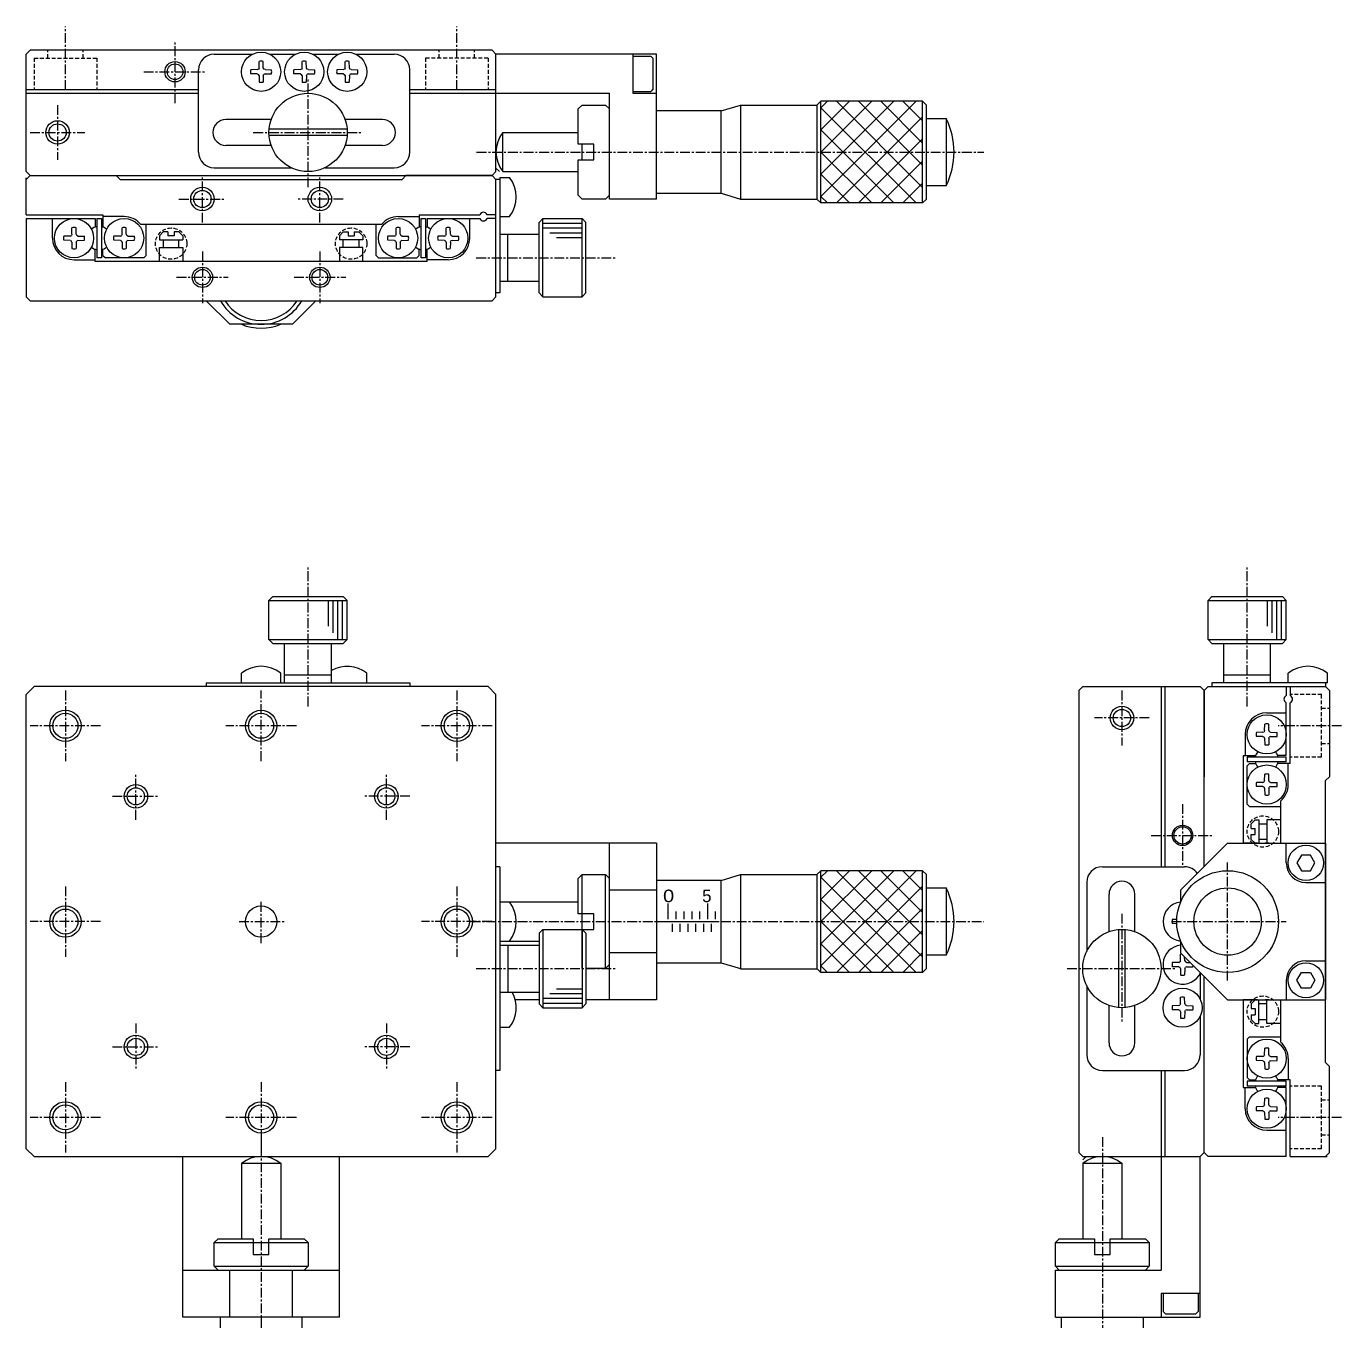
# Model space of a CAD drawing. Extents: x 31 to 391, y -42 to 214.
# Drawn here: x 223.2 to 391.2, y 49.1 to 214.4 of the extents above; entities that cross this region are included whole.
import ezdxf

# ---------------------------------------------------------------- set-up
doc = ezdxf.new("R2010")
doc.units = 0
doc.linetypes.add('CENTER', pattern=[2, 1.25, -0.25, 0.25, -0.25])
doc.linetypes.add('DASHED', pattern=[0.75, 0.5, -0.25])
doc.layers.get('0').update_dxf_attribs({"linetype": 'CONTINUOUS'})
doc.layers.add('CENTER', color=1, linetype='CENTER')

msp = doc.modelspace()

# ---------------------------------------------------------------- linework, layer by layer
at = {"color": 7, "linetype": 'CONTINUOUS'}
for p, q in [((223.66, 211.37), (223.16, 210.87)), ((223.16, 195.87), (223.16, 210.87)), ((282.66, 211.37), (223.66, 211.37)), ((247.16, 210.87), (252.07, 210.87)), ((254.25, 210.87), (257.57, 210.87)), ((259.75, 210.87), (263.07, 210.87)), ((265.25, 210.87), (270.16, 210.87)), ((282.66, 211.37), (283.16, 210.87)), ((303.66, 210.87), (283.16, 210.87)), ((283.16, 195.87), (283.16, 210.87)), ((300.66, 210.87), (300.66, 205.87)), ((300.66, 210.62), (302.96, 210.62)), ((302.96, 210.62), (303.26, 210.32)), ((303.26, 206.42), (303.26, 210.32)), ((303.66, 192.37), (303.66, 210.87)), ((245.16, 198.37), (245.16, 208.87)), ((252.67, 208.89), (251.84, 208.88)), ((252.67, 208.34), (251.84, 208.36)), ((252.67, 208.89), (252.83, 208.96)), ((252.89, 209.1), (252.83, 208.96)), ((252.89, 209.1), (252.9, 209.94)), ((253.44, 209.1), (253.42, 209.94)), ((253.44, 209.1), (253.5, 208.96)), ((253.66, 208.89), (253.5, 208.96)), ((253.66, 208.89), (254.49, 208.88)), ((253.66, 208.34), (254.49, 208.36)), ((258.17, 208.89), (257.34, 208.88)), ((258.17, 208.34), (257.34, 208.36)), ((258.17, 208.89), (258.33, 208.96)), ((258.39, 209.1), (258.33, 208.96)), ((258.39, 209.1), (258.4, 209.94)), ((258.94, 209.1), (258.92, 209.94)), ((258.94, 209.1), (259, 208.96)), ((259.16, 208.89), (259, 208.96)), ((259.16, 208.89), (259.99, 208.88)), ((259.16, 208.34), (259.99, 208.36)), ((263.67, 208.89), (262.84, 208.88)), ((263.67, 208.34), (262.84, 208.36)), ((263.67, 208.89), (263.83, 208.96)), ((263.89, 209.1), (263.83, 208.96)), ((263.89, 209.1), (263.9, 209.94)), ((264.44, 209.1), (264.42, 209.94)), ((264.44, 209.1), (264.5, 208.96)), ((264.66, 208.89), (264.5, 208.96)), ((264.66, 208.89), (265.49, 208.88)), ((264.66, 208.34), (265.49, 208.36)), ((272.16, 198.37), (272.16, 208.87)), ((252.67, 208.34), (252.83, 208.27)), ((252.89, 208.13), (252.83, 208.27)), ((252.89, 208.13), (252.9, 207.29)), ((253.44, 208.13), (253.42, 207.29)), ((253.44, 208.13), (253.5, 208.27)), ((253.66, 208.34), (253.5, 208.27)), ((258.17, 208.34), (258.33, 208.27)), ((258.39, 208.13), (258.33, 208.27)), ((258.39, 208.13), (258.4, 207.29)), ((258.94, 208.13), (258.92, 207.29)), ((258.94, 208.13), (259, 208.27)), ((259.16, 208.34), (259, 208.27)), ((263.67, 208.34), (263.83, 208.27)), ((263.89, 208.13), (263.83, 208.27)), ((263.89, 208.13), (263.9, 207.29)), ((264.44, 208.13), (264.42, 207.29)), ((264.44, 208.13), (264.5, 208.27)), ((264.66, 208.34), (264.5, 208.27)), ((223.16, 206.37), (245.16, 206.37)), ((223.16, 205.87), (245.16, 205.87)), ((272.16, 206.37), (283.16, 206.37)), ((272.16, 205.87), (283.16, 205.87)), ((283.16, 205.87), (297.66, 205.87)), ((297.66, 192.37), (297.66, 205.87)), ((300.66, 206.12), (302.96, 206.12)), ((300.66, 205.87), (303.66, 205.87)), ((303.26, 206.42), (302.96, 206.12)), ((293.66, 203.87), (294.16, 204.37)), ((293.66, 199.37), (293.66, 203.87)), ((294.16, 204.37), (297.16, 204.37)), ((297.66, 203.87), (297.16, 204.37)), ((311.91, 203.62), (303.66, 203.62)), ((311.91, 203.62), (314.41, 204.37)), ((311.91, 193.12), (311.91, 203.62)), ((314.41, 204.37), (324.16, 204.37)), ((314.41, 204.37), (314.41, 192.37)), ((324.66, 204.87), (324.16, 204.37)), ((324.16, 204.37), (324.16, 192.37)), ((324.66, 191.87), (324.66, 204.87)), ((337.66, 204.87), (324.66, 204.87)), ((337.66, 191.87), (337.66, 204.87)), ((338.16, 204.37), (337.66, 204.87)), ((338.16, 192.37), (338.16, 204.37)), ((254.52, 202.52), (248.66, 202.52)), ((268.66, 202.52), (263.81, 202.52)), ((338.16, 202.67), (340.66, 202.67)), ((340.66, 202.67), (340.66, 194.07)), ((264.15, 201.27), (254.18, 201.27)), ((264.15, 200.47), (254.18, 200.47)), ((284.04, 195.87), (284.04, 200.87)), ((284.04, 200.87), (293.66, 200.87)), ((254.38, 199.22), (248.66, 199.22)), ((268.66, 199.22), (263.95, 199.22)), ((295.66, 199.37), (293.66, 199.37)), ((294.16, 197.37), (294.16, 199.37)), ((295.66, 197.37), (295.66, 199.37)), ((293.66, 192.87), (293.66, 197.37)), ((293.66, 197.37), (295.66, 197.37)), ((223.66, 195.37), (223.16, 195.87)), ((223.66, 195.37), (223.16, 194.87)), ((223.16, 190.37), (223.16, 195.07)), ((223.66, 195.37), (282.66, 195.37)), ((223.66, 195.37), (234.66, 195.37)), ((235.16, 194.87), (234.66, 195.37)), ((247.16, 196.37), (256.99, 196.37)), ((261.34, 196.37), (270.16, 196.37)), ((271.16, 194.87), (271.66, 195.37)), ((282.66, 195.37), (271.66, 195.37)), ((283.16, 195.87), (282.66, 195.37)), ((282.66, 195.37), (283.16, 194.87)), ((283.16, 196.29), (283.59, 195.87)), ((283.66, 195.12), (284.89, 195.12)), ((283.66, 195.12), (283.66, 180.37)), ((284.04, 195.87), (293.66, 195.87)), ((235.16, 194.87), (271.16, 194.87)), ((283.66, 194.87), (283.16, 194.87)), ((283.16, 179.87), (283.16, 194.87)), ((340.66, 194.07), (338.16, 194.07)), ((293.66, 192.87), (294.16, 192.37)), ((297.16, 192.37), (294.16, 192.37)), ((297.16, 192.37), (297.66, 192.87)), ((303.66, 192.37), (297.66, 192.37)), ((303.66, 193.12), (311.91, 193.12)), ((311.91, 193.12), (314.41, 192.37)), ((314.41, 192.33), (324.16, 192.33)), ((324.16, 192.37), (324.66, 191.87)), ((337.66, 191.87), (324.66, 191.87)), ((337.66, 191.87), (338.16, 192.37)), ((223.16, 190.37), (232.96, 190.37)), ((232.96, 190.37), (232.96, 188.78)), ((235.66, 190.12), (232.96, 190.12)), ((270.66, 190.12), (273.36, 190.12)), ((273.36, 190.37), (273.36, 188.78)), ((273.36, 190.37), (281.11, 190.37)), ((283.16, 190.37), (282.02, 190.37)), ((283.66, 190.12), (284.89, 190.12)), ((223.16, 189.87), (223.16, 179.87)), ((223.16, 189.87), (231.96, 189.87)), ((226.51, 187.37), (226.51, 189.87)), ((228.99, 187.87), (229, 188.69)), ((229.54, 187.87), (229.52, 188.69)), ((231.96, 189.87), (231.96, 188.78)), ((232.16, 189.87), (232.76, 189.87)), ((232.16, 189.87), (232.16, 184.87)), ((232.76, 189.87), (232.76, 184.87)), ((235.39, 187.87), (235.4, 188.69)), ((235.94, 187.87), (235.92, 188.69)), ((237.74, 189.17), (268.59, 189.17)), ((238.46, 185.17), (238.46, 189.17)), ((267.86, 185.17), (267.86, 189.17)), ((270.39, 187.87), (270.4, 188.69)), ((270.94, 187.87), (270.92, 188.69)), ((273.56, 189.87), (274.16, 189.87)), ((273.56, 189.87), (273.56, 184.87)), ((274.16, 189.87), (274.16, 184.87)), ((274.36, 189.87), (274.36, 188.78)), ((274.36, 189.87), (281.11, 189.87)), ((276.79, 187.87), (276.8, 188.69)), ((277.34, 187.87), (277.32, 188.69)), ((279.81, 187.37), (279.81, 189.87)), ((283.16, 189.87), (282.02, 189.87)), ((288.66, 189.37), (289.16, 189.87)), ((288.66, 180.37), (288.66, 189.37)), ((289.16, 179.87), (289.16, 189.87)), ((289.16, 189.87), (294.16, 189.87)), ((294.16, 179.87), (294.16, 189.87)), ((294.16, 189.87), (294.66, 189.37)), ((294.66, 180.37), (294.66, 189.37)), ((228.78, 187.64), (227.94, 187.63)), ((228.78, 187.09), (227.94, 187.11)), ((228.78, 187.64), (228.92, 187.7)), ((228.78, 187.09), (228.92, 187.03)), ((228.99, 187.87), (228.92, 187.7)), ((228.99, 186.87), (228.92, 187.03)), ((228.99, 186.87), (229, 186.04)), ((229.54, 186.87), (229.52, 186.04)), ((229.54, 187.87), (229.61, 187.7)), ((229.54, 186.87), (229.61, 187.03)), ((229.75, 187.64), (229.61, 187.7)), ((229.75, 187.09), (229.61, 187.03)), ((229.75, 187.64), (230.59, 187.63)), ((229.75, 187.09), (230.59, 187.11)), ((235.18, 187.64), (234.34, 187.63)), ((235.18, 187.09), (234.34, 187.11)), ((235.18, 187.64), (235.32, 187.7)), ((235.18, 187.09), (235.32, 187.03)), ((235.39, 187.87), (235.32, 187.7)), ((235.39, 186.87), (235.32, 187.03)), ((235.39, 186.87), (235.4, 186.04)), ((235.94, 186.87), (235.92, 186.04)), ((235.94, 187.87), (236.01, 187.7)), ((235.94, 186.87), (236.01, 187.03)), ((236.15, 187.64), (236.01, 187.7)), ((236.15, 187.09), (236.01, 187.03)), ((236.15, 187.64), (236.99, 187.63)), ((236.15, 187.09), (236.99, 187.11)), ((240.16, 187.67), (240.66, 188.17)), ((240.16, 187.67), (240.16, 187.17)), ((240.16, 187.17), (243.16, 187.17)), ((241.26, 188.17), (240.66, 188.17)), ((240.66, 187.17), (240.66, 186.17)), ((241.26, 188.17), (241.26, 187.67)), ((242.06, 187.67), (241.26, 187.67)), ((242.66, 188.17), (242.06, 188.17)), ((242.06, 188.17), (242.06, 187.67)), ((243.16, 187.67), (242.66, 188.17)), ((242.66, 186.17), (242.66, 187.17)), ((243.16, 187.67), (243.16, 187.17)), ((263.16, 187.67), (263.66, 188.17)), ((263.16, 187.67), (263.16, 187.17)), ((266.16, 187.17), (263.16, 187.17)), ((263.66, 188.17), (264.26, 188.17)), ((263.66, 186.17), (263.66, 187.17)), ((264.26, 188.17), (264.26, 187.67)), ((264.26, 187.67), (265.06, 187.67)), ((265.06, 188.17), (265.66, 188.17)), ((265.06, 188.17), (265.06, 187.67)), ((266.16, 187.67), (265.66, 188.17)), ((265.66, 187.17), (265.66, 186.17)), ((266.16, 187.67), (266.16, 187.17)), ((270.18, 187.64), (269.34, 187.63)), ((270.18, 187.09), (269.34, 187.11)), ((270.18, 187.64), (270.32, 187.7)), ((270.18, 187.09), (270.32, 187.03)), ((270.39, 187.87), (270.32, 187.7)), ((270.39, 186.87), (270.32, 187.03)), ((270.39, 186.87), (270.4, 186.04)), ((270.94, 186.87), (270.92, 186.04)), ((270.94, 187.87), (271.01, 187.7)), ((270.94, 186.87), (271.01, 187.03)), ((271.15, 187.64), (271.01, 187.7)), ((271.15, 187.09), (271.01, 187.03)), ((271.15, 187.64), (271.99, 187.63)), ((271.15, 187.09), (271.99, 187.11)), ((276.58, 187.64), (275.74, 187.63)), ((276.58, 187.09), (275.74, 187.11)), ((276.58, 187.64), (276.72, 187.7)), ((276.58, 187.09), (276.72, 187.03)), ((276.79, 187.87), (276.72, 187.7)), ((276.79, 186.87), (276.72, 187.03)), ((276.79, 186.87), (276.8, 186.04)), ((277.34, 186.87), (277.32, 186.04)), ((277.34, 187.87), (277.41, 187.7)), ((277.34, 186.87), (277.41, 187.03)), ((277.55, 187.64), (277.41, 187.7)), ((277.55, 187.09), (277.41, 187.03)), ((277.55, 187.64), (278.39, 187.63)), ((277.55, 187.09), (278.39, 187.11)), ((283.66, 187.87), (288.66, 187.87)), ((284.66, 181.87), (284.66, 187.87)), ((231.96, 184.37), (231.96, 185.95)), ((232.76, 184.87), (232.16, 184.87)), ((232.96, 185.17), (232.96, 185.95)), ((232.96, 185.17), (233.26, 184.87)), ((238.16, 184.87), (233.26, 184.87)), ((238.46, 185.17), (238.16, 184.87)), ((240.16, 186.17), (243.16, 186.17)), ((240.16, 184.37), (240.16, 186.17)), ((243.16, 186.17), (243.16, 184.37)), ((266.16, 186.17), (263.16, 186.17)), ((263.16, 186.17), (263.16, 184.37)), ((266.16, 184.37), (266.16, 186.17)), ((267.86, 185.17), (268.16, 184.87)), ((268.16, 184.87), (273.06, 184.87)), ((273.36, 185.17), (273.06, 184.87)), ((273.36, 185.17), (273.36, 185.95)), ((274.16, 184.87), (273.56, 184.87)), ((274.36, 184.37), (274.36, 185.95)), ((229.26, 184.62), (231.96, 184.62)), ((274.36, 184.37), (231.96, 184.37)), ((277.06, 184.62), (274.36, 184.62)), ((283.66, 181.87), (288.66, 181.87)), ((223.16, 179.87), (223.66, 179.37)), ((283.16, 179.87), (282.66, 179.37)), ((283.66, 180.37), (283.16, 180.37)), ((289.16, 179.87), (288.66, 180.37)), ((289.16, 179.87), (294.16, 179.87)), ((294.66, 180.37), (294.16, 179.87)), ((223.66, 179.37), (282.66, 179.37)), ((249.16, 176.37), (246.16, 179.37)), ((257.16, 176.37), (260.16, 179.37)), ((257.16, 176.37), (249.16, 176.37)), ((254.66, 141.6), (254.16, 141.1)), ((254.66, 141.6), (263.66, 141.6)), ((264.16, 141.1), (263.66, 141.6)), ((374.62, 141.6), (374.12, 141.1)), ((374.62, 141.6), (383.62, 141.6)), ((384.12, 141.1), (383.62, 141.6)), ((254.16, 141.1), (264.16, 141.1)), ((254.16, 136.1), (254.16, 141.1)), ((264.16, 136.1), (264.16, 141.1)), ((374.12, 141.1), (384.12, 141.1)), ((374.12, 136.1), (374.12, 141.1)), ((384.12, 136.1), (384.12, 141.1)), ((254.16, 136.1), (264.16, 136.1)), ((254.16, 136.1), (254.66, 135.6)), ((254.66, 135.6), (263.66, 135.6)), ((256.16, 130.6), (256.16, 135.6)), ((262.16, 130.6), (262.16, 135.6)), ((263.66, 135.6), (264.16, 136.1)), ((374.12, 136.1), (384.12, 136.1)), ((374.12, 136.1), (374.62, 135.6)), ((374.62, 135.6), (383.62, 135.6)), ((376.12, 130.6), (376.12, 135.6)), ((382.12, 130.6), (382.12, 135.6)), ((383.62, 135.6), (384.12, 136.1)), ((250.66, 130.6), (250.66, 131.83)), ((255.66, 130.6), (255.66, 131.83)), ((256.16, 131.6), (262.16, 131.6)), ((266.66, 130.6), (266.66, 131.83)), ((376.12, 131.6), (382.12, 131.6)), ((384.37, 130.6), (384.37, 131.83)), ((389.37, 130.6), (389.37, 131.83)), ((223.16, 129.1), (224.16, 130.1)), ((282.16, 130.1), (224.16, 130.1)), ((246.16, 130.6), (272.16, 130.6)), ((246.16, 130.6), (246.16, 130.1)), ((272.16, 130.6), (272.16, 130.1)), ((282.16, 130.1), (283.16, 129.1)), ((357.62, 129.6), (358.12, 130.1)), ((357.62, 129.6), (357.62, 70.6)), ((358.12, 130.1), (373.12, 130.1)), ((368.12, 130.1), (368.12, 107.1)), ((368.62, 130.1), (368.62, 107.1)), ((373.62, 129.6), (373.12, 130.1)), ((374.12, 130.1), (373.62, 129.6)), ((373.62, 107.1), (373.62, 129.6)), ((373.62, 129.6), (373.62, 118.6)), ((374.12, 130.1), (389.12, 130.1)), ((374.62, 130.6), (374.62, 130.1)), ((389.37, 130.6), (374.62, 130.6)), ((384.12, 130.1), (384.12, 128.96)), ((384.62, 130.1), (384.62, 128.96)), ((389.12, 130.6), (389.12, 130.1)), ((389.62, 129.6), (389.12, 130.1)), ((389.62, 129.6), (389.62, 118.6)), ((223.16, 71.1), (223.16, 129.1)), ((283.16, 71.1), (283.16, 129.1)), ((384.12, 121.3), (384.12, 128.04)), ((384.62, 120.3), (384.62, 128.04)), ((381.62, 126.75), (384.12, 126.75)), ((381.12, 124.28), (381.28, 124.35)), ((381.34, 124.48), (381.28, 124.35)), ((381.34, 124.48), (381.36, 125.33)), ((381.89, 124.48), (381.88, 125.33)), ((381.89, 124.48), (381.95, 124.35)), ((382.12, 124.28), (381.95, 124.35)), ((378.87, 124), (378.87, 121.3)), ((381.12, 124.28), (380.29, 124.26)), ((381.12, 123.73), (380.29, 123.74)), ((381.12, 123.73), (381.28, 123.65)), ((381.34, 123.52), (381.28, 123.65)), ((381.34, 123.52), (381.36, 122.68)), ((381.89, 123.52), (381.88, 122.68)), ((381.89, 123.52), (381.95, 123.65)), ((382.12, 123.73), (381.95, 123.65)), ((382.12, 124.28), (382.94, 124.26)), ((382.12, 123.73), (382.94, 123.74)), ((378.62, 121.3), (378.62, 110.1)), ((378.62, 121.3), (380.2, 121.3)), ((379.12, 121.1), (379.12, 120.5)), ((384.12, 121.1), (379.12, 121.1)), ((384.12, 121.3), (383.03, 121.3)), ((384.12, 120.5), (384.12, 121.1)), ((384.12, 120.5), (379.12, 120.5)), ((379.42, 120.3), (379.12, 120)), ((379.12, 115.1), (379.12, 120)), ((379.42, 120.3), (380.2, 120.3)), ((384.62, 120.3), (383.03, 120.3)), ((384.37, 117.6), (384.37, 120.3)), ((381.12, 117.88), (380.29, 117.86)), ((381.12, 117.88), (381.28, 117.95)), ((381.34, 118.08), (381.28, 117.95)), ((381.34, 118.08), (381.36, 118.93)), ((381.89, 118.08), (381.88, 118.93)), ((381.89, 118.08), (381.95, 117.95)), ((382.12, 117.88), (381.95, 117.95)), ((382.12, 117.88), (382.94, 117.86)), ((389.62, 118.6), (389.12, 118.1)), ((389.12, 82.1), (389.12, 118.1)), ((381.12, 117.33), (380.29, 117.34)), ((381.12, 117.33), (381.28, 117.25)), ((381.34, 117.12), (381.28, 117.25)), ((381.34, 117.12), (381.36, 116.28)), ((381.89, 117.12), (381.88, 116.28)), ((381.89, 117.12), (381.95, 117.25)), ((382.12, 117.33), (381.95, 117.25)), ((382.12, 117.33), (382.94, 117.34)), ((379.42, 114.8), (379.12, 115.1)), ((379.42, 114.8), (383.42, 114.8)), ((383.42, 110.1), (383.42, 115.52)), ((380.12, 113.1), (379.62, 112.6)), ((379.62, 112), (379.62, 112.6)), ((380.12, 113.1), (380.62, 113.1)), ((380.62, 113.1), (380.62, 110.1)), ((380.62, 112.6), (381.62, 112.6)), ((381.62, 113.1), (381.62, 110.1)), ((383.42, 113.1), (381.62, 113.1)), ((379.62, 112), (380.12, 112)), ((379.62, 110.6), (379.62, 111.2)), ((379.62, 111.2), (380.12, 111.2)), ((380.12, 111.2), (380.12, 112)), ((303.66, 110.1), (283.16, 110.1)), ((297.66, 90.1), (297.66, 110.1)), ((303.66, 110.1), (303.66, 90.1)), ((370.62, 104.1), (376.62, 110.1)), ((376.62, 110.1), (389.12, 110.1)), ((380.42, 110.1), (378.62, 110.1)), ((380.12, 110.1), (379.62, 110.6)), ((381.62, 110.6), (380.62, 110.6)), ((381.92, 110.1), (381.42, 110.1)), ((384.12, 107.6), (384.12, 110.1)), ((389.12, 110.1), (389.12, 90.1)), ((386.04, 108.6), (385.46, 107.6)), ((385.46, 107.6), (386.04, 106.6)), ((387.2, 108.6), (386.04, 108.6)), ((387.77, 107.6), (387.2, 108.6)), ((387.2, 106.6), (387.77, 107.6)), ((283.66, 107.1), (283.16, 107.1)), ((283.66, 107.1), (283.66, 81.1)), ((293.66, 105.6), (294.16, 106.1)), ((294.16, 101.1), (294.16, 106.1)), ((294.16, 106.1), (297.16, 106.1)), ((297.16, 94.1), (297.16, 106.1)), ((297.66, 105.6), (297.16, 106.1)), ((311.91, 105.35), (314.41, 106.1)), ((314.41, 106.1), (324.16, 106.1)), ((314.41, 106.1), (314.41, 94.1)), ((324.66, 106.6), (324.16, 106.1)), ((324.16, 106.1), (324.16, 94.1)), ((324.66, 93.6), (324.66, 106.6)), ((337.66, 106.6), (324.66, 106.6)), ((337.66, 93.6), (337.66, 106.6)), ((338.16, 106.1), (337.66, 106.6)), ((338.16, 94.1), (338.16, 106.1)), ((360.62, 107.1), (371.12, 107.1)), ((386.04, 106.6), (387.2, 106.6)), ((293.66, 101.1), (293.66, 105.6)), ((311.91, 105.35), (303.66, 105.35)), ((311.91, 94.85), (311.91, 105.35)), ((338.16, 104.4), (340.66, 104.4)), ((340.66, 104.4), (340.66, 95.8)), ((358.62, 105.1), (358.62, 96.28)), ((386.62, 105.1), (389.12, 105.1)), ((283.66, 102.6), (284.89, 102.6)), ((284.04, 102.6), (284.04, 102.6)), ((284.89, 102.6), (293.66, 102.6)), ((303.66, 104.1), (297.66, 104.1)), ((361.47, 98.89), (361.47, 103.6)), ((364.77, 98.75), (364.77, 103.6)), ((370.62, 104.1), (370.62, 102.6)), ((295.66, 101.1), (293.66, 101.1)), ((294.16, 99.1), (294.16, 101.1)), ((295.66, 99.1), (295.66, 101.1)), ((305.16, 100.4), (305.16, 102.4)), ((306.16, 100.4), (306.16, 101.4)), ((307.16, 101.4), (307.16, 100.4)), ((308.16, 101.4), (308.16, 100.4)), ((309.16, 101.4), (309.16, 100.4)), ((310.16, 102.4), (310.16, 100.4)), ((311.16, 101.4), (311.16, 100.4)), ((303.66, 100.1), (311.66, 100.1)), ((305.66, 99.8), (305.66, 98.8)), ((306.66, 99.8), (306.66, 98.8)), ((307.66, 99.8), (307.66, 98.8)), ((308.66, 99.8), (308.66, 98.8)), ((309.66, 99.8), (309.66, 98.8)), ((310.66, 99.8), (310.66, 98.8)), ((370.12, 100.37), (369.54, 100.36)), ((370.12, 99.83), (369.54, 99.84)), ((283.66, 97.6), (284.89, 97.6)), ((284.04, 97.6), (284.04, 97.6)), ((284.89, 97.6), (288.66, 97.6)), ((289.16, 99.1), (288.66, 98.6)), ((288.66, 98.6), (288.66, 89.6)), ((289.16, 99.1), (289.16, 89.1)), ((289.16, 99.1), (294.16, 99.1)), ((294.16, 99.1), (295.66, 99.1)), ((294.16, 99.1), (294.16, 89.1)), ((294.66, 98.6), (294.16, 99.1)), ((294.16, 94.1), (294.16, 99.1)), ((294.66, 98.6), (294.66, 89.6)), ((362.72, 89.12), (362.72, 99.09)), ((363.52, 89.12), (363.52, 99.09)), ((370.62, 97.6), (370.62, 96.1)), ((283.66, 97.1), (288.66, 97.1)), ((284.66, 97.1), (284.66, 91.1)), ((303.66, 96.1), (297.66, 96.1)), ((340.66, 95.8), (338.16, 95.8)), ((370.59, 95.1), (370.61, 95.93)), ((370.62, 96.1), (376.62, 90.1)), ((294.16, 94.1), (294.16, 94.1)), ((297.16, 94.1), (294.66, 94.1)), ((297.16, 94.1), (297.66, 94.6)), ((303.66, 94.85), (311.91, 94.85)), ((311.91, 94.85), (314.41, 94.1)), ((324.16, 94.1), (324.66, 93.6)), ((325.51, 93.6), (324.66, 94.45)), ((337.66, 93.6), (338.16, 94.1)), ((370.39, 94.88), (369.54, 94.86)), ((370.39, 94.33), (369.54, 94.34)), ((370.39, 94.88), (370.52, 94.94)), ((370.39, 94.33), (370.52, 94.27)), ((370.59, 95.1), (370.52, 94.94)), ((370.59, 94.1), (370.52, 94.27)), ((370.59, 94.1), (370.61, 93.28)), ((371.14, 95.1), (371.13, 95.59)), ((371.14, 94.1), (371.13, 93.28)), ((371.14, 95.1), (371.22, 94.94)), ((371.14, 94.1), (371.22, 94.27)), ((371.35, 94.88), (371.22, 94.94)), ((371.35, 94.33), (371.22, 94.27)), ((371.35, 94.88), (371.85, 94.87)), ((371.35, 94.33), (372.19, 94.34)), ((386.62, 95.1), (389.12, 95.1)), ((314.41, 94.07), (324.16, 94.07)), ((337.66, 93.6), (324.66, 93.6)), ((373.12, 93.51), (373.12, 90.19)), ((373.62, 70.6), (373.62, 93.1)), ((384.12, 92.6), (384.12, 90.1)), ((385.46, 92.6), (386.04, 93.6)), ((386.04, 91.6), (385.46, 92.6)), ((386.04, 93.6), (387.2, 93.6)), ((387.2, 93.6), (387.77, 92.6)), ((387.77, 92.6), (387.2, 91.6)), ((283.66, 91.1), (288.66, 91.1)), ((358.62, 91.92), (358.62, 83.1)), ((387.2, 91.6), (386.04, 91.6)), ((283.16, 90.1), (283.16, 90.1)), ((288.66, 90.1), (285.64, 90.1)), ((288.66, 89.6), (289.16, 89.1)), ((289.16, 89.1), (294.16, 89.1)), ((294.16, 89.1), (294.66, 89.6)), ((303.66, 90.1), (294.66, 90.1)), ((361.47, 84.6), (361.47, 89.32)), ((364.77, 84.6), (364.77, 89.46)), ((370.39, 89.38), (369.54, 89.36)), ((370.39, 89.38), (370.52, 89.44)), ((370.59, 89.6), (370.52, 89.44)), ((370.59, 89.6), (370.61, 90.43)), ((371.14, 89.6), (371.13, 90.43)), ((371.14, 89.6), (371.22, 89.44)), ((371.35, 89.38), (371.22, 89.44)), ((371.35, 89.38), (372.19, 89.36)), ((376.62, 90.1), (389.12, 90.1)), ((378.62, 90.1), (378.62, 78.9)), ((380.42, 90.1), (378.62, 90.1)), ((380.12, 90.1), (379.62, 89.6)), ((379.62, 89.6), (379.62, 89)), ((380.62, 87.1), (380.62, 90.1)), ((381.62, 89.6), (380.62, 89.6)), ((381.92, 90.1), (381.42, 90.1)), ((381.62, 87.1), (381.62, 90.1)), ((383.42, 84.68), (383.42, 90.1)), ((370.39, 88.83), (369.54, 88.84)), ((370.39, 88.83), (370.52, 88.77)), ((370.59, 88.6), (370.52, 88.77)), ((370.59, 88.6), (370.61, 87.78)), ((371.14, 88.6), (371.13, 87.78)), ((371.14, 88.6), (371.22, 88.77)), ((371.35, 88.83), (371.22, 88.77)), ((371.35, 88.83), (372.19, 88.84)), ((373.12, 88.01), (373.12, 83.1)), ((379.62, 89), (380.12, 89)), ((379.62, 88.2), (379.62, 87.6)), ((379.62, 88.2), (380.12, 88.2)), ((380.12, 87.1), (379.62, 87.6)), ((380.12, 89), (380.12, 88.2)), ((380.62, 87.6), (381.62, 87.6)), ((283.66, 86.6), (284.89, 86.6)), ((380.12, 87.1), (380.62, 87.1)), ((383.42, 87.1), (381.62, 87.1)), ((379.42, 85.4), (379.12, 85.1)), ((379.12, 85.1), (379.12, 80.2)), ((379.42, 85.4), (383.42, 85.4)), ((381.12, 82.88), (380.29, 82.86)), ((381.12, 82.33), (380.29, 82.34)), ((381.12, 82.88), (381.28, 82.95)), ((381.34, 83.08), (381.28, 82.95)), ((381.34, 83.08), (381.36, 83.93)), ((381.89, 83.08), (381.88, 83.93)), ((381.89, 83.08), (381.95, 82.95)), ((382.12, 82.88), (381.95, 82.95)), ((382.12, 82.88), (382.94, 82.86)), ((382.12, 82.33), (382.94, 82.34)), ((384.37, 82.6), (384.37, 79.9)), ((283.66, 81.1), (283.16, 81.1)), ((360.62, 81.1), (371.12, 81.1)), ((368.12, 81.1), (368.12, 70.1)), ((368.62, 81.1), (368.62, 70.1)), ((373.62, 70.6), (373.62, 81.6)), ((381.12, 82.33), (381.28, 82.25)), ((381.34, 82.12), (381.28, 82.25)), ((381.34, 82.12), (381.36, 81.28)), ((381.89, 82.12), (381.88, 81.28)), ((381.89, 82.12), (381.95, 82.25)), ((382.12, 82.33), (381.95, 82.25)), ((389.12, 82.1), (389.62, 81.6)), ((389.62, 70.6), (389.62, 81.6)), ((379.42, 79.9), (379.12, 80.2)), ((379.12, 79.7), (379.12, 79.1)), ((384.12, 79.7), (379.12, 79.7)), ((384.12, 79.1), (379.12, 79.1)), ((379.42, 79.9), (380.2, 79.9)), ((384.62, 79.9), (383.03, 79.9)), ((384.12, 79.1), (384.12, 79.7)), ((384.62, 70.1), (384.62, 79.9)), ((378.62, 78.9), (380.2, 78.9)), ((378.87, 76.2), (378.87, 78.9)), ((381.34, 76.68), (381.36, 77.53)), ((381.89, 76.68), (381.88, 77.53)), ((384.12, 78.9), (383.03, 78.9)), ((384.12, 70.1), (384.12, 78.9)), ((381.12, 76.48), (380.29, 76.46)), ((381.12, 75.93), (380.29, 75.94)), ((381.12, 76.48), (381.28, 76.55)), ((381.12, 75.93), (381.28, 75.85)), ((381.34, 76.68), (381.28, 76.55)), ((381.34, 75.72), (381.28, 75.85)), ((381.34, 75.72), (381.36, 74.88)), ((381.89, 75.72), (381.88, 74.88)), ((381.89, 76.68), (381.95, 76.55)), ((381.89, 75.72), (381.95, 75.85)), ((382.12, 76.48), (381.95, 76.55)), ((382.12, 75.93), (381.95, 75.85)), ((382.12, 76.48), (382.94, 76.46)), ((382.12, 75.93), (382.94, 75.94)), ((381.62, 73.45), (384.12, 73.45)), ((224.16, 70.1), (223.16, 71.1)), ((282.16, 70.1), (283.16, 71.1)), ((358.12, 70.1), (357.62, 70.6)), ((373.62, 70.6), (373.12, 70.1)), ((374.12, 70.1), (373.62, 70.6)), ((389.62, 70.6), (389.12, 70.1)), ((224.16, 70.1), (282.16, 70.1)), ((243.16, 49.6), (243.16, 70.1)), ((250.66, 69.23), (255.66, 69.23)), ((250.66, 69.23), (250.66, 59.6)), ((255.66, 69.23), (255.66, 59.6)), ((263.16, 49.6), (263.16, 70.1)), ((358.12, 70.1), (373.12, 70.1)), ((358.54, 70.1), (358.12, 69.68)), ((358.12, 69.23), (363.12, 69.23)), ((358.12, 69.23), (358.12, 59.6)), ((363.12, 69.23), (363.12, 59.6)), ((368.12, 70.1), (368.12, 55.6)), ((373.12, 49.6), (373.12, 70.1)), ((384.12, 70.1), (374.12, 70.1)), ((384.62, 70.1), (389.32, 70.1)), ((247.66, 59.6), (247.16, 59.1)), ((247.16, 59.1), (252.16, 59.1)), ((247.16, 56.1), (247.16, 59.1)), ((247.66, 59.6), (252.16, 59.6)), ((252.16, 59.6), (252.16, 57.6)), ((252.16, 59.1), (254.16, 59.1)), ((254.16, 59.6), (258.66, 59.6)), ((254.16, 57.6), (254.16, 59.6)), ((254.16, 59.1), (259.16, 59.1)), ((258.66, 59.6), (259.16, 59.1)), ((259.16, 59.1), (259.16, 56.1)), ((355.12, 59.6), (354.62, 59.1)), ((354.62, 59.1), (359.62, 59.1)), ((354.62, 56.1), (354.62, 59.1)), ((355.12, 59.6), (359.62, 59.6)), ((359.62, 59.6), (359.62, 57.6)), ((359.62, 59.1), (361.62, 59.1)), ((361.62, 59.6), (366.12, 59.6)), ((361.62, 57.6), (361.62, 59.6)), ((361.62, 59.1), (366.62, 59.1)), ((366.12, 59.6), (366.62, 59.1)), ((366.62, 59.1), (366.62, 56.1)), ((252.16, 57.6), (254.16, 57.6)), ((359.62, 57.6), (361.62, 57.6)), ((243.16, 55.6), (263.16, 55.6)), ((247.16, 56.1), (259.16, 56.1)), ((247.16, 56.1), (247.66, 55.6)), ((249.16, 49.6), (249.16, 55.6)), ((257.16, 49.6), (257.16, 55.6)), ((258.66, 55.6), (259.16, 56.1)), ((354.62, 56.1), (366.62, 56.1)), ((354.62, 56.1), (355.12, 55.6)), ((354.62, 55.6), (368.12, 55.6)), ((354.62, 49.6), (354.62, 55.6)), ((366.12, 55.6), (366.62, 56.1)), ((368.12, 52.6), (368.12, 49.6)), ((373.12, 52.6), (368.12, 52.6)), ((368.37, 52.6), (368.37, 50.3)), ((372.87, 52.6), (372.87, 50.3)), ((263.16, 49.6), (243.16, 49.6)), ((247.91, 49.6), (247.91, 41.35)), ((253.16, 49.6), (253.16, 41.6)), ((258.41, 41.35), (258.41, 49.6)), ((354.62, 49.6), (373.12, 49.6)), ((355.37, 49.6), (355.37, 41.35)), ((365.87, 41.35), (365.87, 49.6)), ((368.67, 50), (368.37, 50.3)), ((368.67, 50), (372.57, 50)), ((372.87, 50.3), (372.57, 50))]:
    msp.add_line(p, q, dxfattribs=at)
at = {"color": 3, "linetype": 'DASHED'}
for p, q in [((224.16, 210.37), (224.16, 206.37)), ((224.16, 210.37), (232.16, 210.37)), ((225.91, 210.37), (225.91, 211.37)), ((230.41, 210.37), (230.41, 211.37)), ((232.16, 210.37), (232.16, 206.37)), ((274.16, 210.37), (274.16, 206.37)), ((282.16, 210.37), (274.16, 210.37)), ((275.91, 210.37), (275.91, 211.37)), ((280.41, 210.37), (280.41, 211.37)), ((282.16, 210.37), (282.16, 206.37)), ((388.65, 129.1), (384.62, 129.1)), ((388.62, 121.1), (388.62, 129.1)), ((388.62, 127.35), (389.62, 127.35)), ((388.62, 122.85), (389.62, 122.85)), ((388.62, 121.1), (384.62, 121.1)), ((388.62, 79.1), (384.62, 79.1)), ((388.62, 71.1), (388.62, 79.1)), ((388.62, 77.35), (389.62, 77.35)), ((388.62, 72.85), (389.62, 72.85)), ((388.62, 71.1), (384.62, 71.1))]:
    msp.add_line(p, q, dxfattribs=at)
at = {"color": 3, "linetype": 'CONTINUOUS'}
for p, q in [((324.66, 204.02), (325.51, 204.87)), ((324.66, 201.19), (328.34, 204.87)), ((324.66, 198.37), (331.16, 204.87)), ((324.66, 195.54), (333.99, 204.87)), ((324.66, 192.71), (336.82, 204.87)), ((336.82, 191.87), (324.66, 204.02)), ((337.66, 193.85), (326.65, 204.87)), ((337.66, 196.68), (329.48, 204.87)), ((337.66, 199.51), (332.31, 204.87)), ((337.66, 202.34), (335.14, 204.87)), ((326.65, 191.87), (337.66, 202.88)), ((333.99, 191.87), (324.66, 201.19)), ((329.48, 191.87), (337.66, 200.05)), ((331.16, 191.87), (324.66, 198.37)), ((332.31, 191.87), (337.66, 197.22)), ((328.34, 191.87), (324.66, 195.54)), ((335.14, 191.87), (337.66, 194.4)), ((325.51, 191.87), (324.66, 192.71)), ((289.16, 189.27), (294.16, 189.27)), ((289.16, 188.67), (294.16, 188.67)), ((290.03, 188.07), (294.16, 188.07)), ((290.9, 187.47), (294.16, 187.47)), ((261.76, 137.84), (261.76, 141.1)), ((262.36, 136.97), (262.36, 141.1)), ((262.96, 136.1), (262.96, 141.1)), ((263.56, 136.1), (263.56, 141.1)), ((381.72, 137.84), (381.72, 141.1)), ((382.32, 136.97), (382.32, 141.1)), ((382.92, 136.1), (382.92, 141.1)), ((383.52, 136.1), (383.52, 141.1)), ((324.66, 105.76), (325.51, 106.6)), ((324.66, 102.93), (328.34, 106.6)), ((324.66, 100.1), (331.16, 106.6)), ((324.66, 97.27), (333.99, 106.6)), ((324.66, 94.45), (336.82, 106.6)), ((337.66, 95.59), (326.65, 106.6)), ((337.66, 98.42), (329.48, 106.6)), ((337.66, 101.24), (332.31, 106.6)), ((337.66, 104.07), (335.14, 106.6)), ((336.82, 93.6), (324.66, 105.76)), ((326.65, 93.6), (337.66, 104.62)), ((333.99, 93.6), (324.66, 102.93)), ((329.48, 93.6), (337.66, 101.79)), ((331.16, 93.6), (324.66, 100.1)), ((332.31, 93.6), (337.66, 98.96)), ((328.34, 93.6), (324.66, 97.27)), ((335.14, 93.6), (337.66, 96.13)), ((290.03, 90.9), (294.16, 90.9)), ((290.9, 91.5), (294.16, 91.5)), ((289.16, 90.3), (294.16, 90.3)), ((289.16, 89.7), (294.16, 89.7))]:
    msp.add_line(p, q, dxfattribs=at)
at = {"color": 7, "linetype": 'CONTINUOUS'}
for centre, radius in [((253.16, 208.62), 2.5), ((258.66, 208.62), 2.5), ((264.16, 208.62), 2.5), ((242.16, 208.62), 1), ((259.16, 200.87), 5), ((227.16, 200.87), 1.1), ((245.66, 192.37), 1.1), ((260.66, 192.37), 1.1), ((229.26, 187.37), 2.5), ((235.66, 187.37), 2.5), ((270.66, 187.37), 2.5), ((277.06, 187.37), 2.5), ((245.66, 182.37), 1), ((260.66, 182.37), 1), ((228.16, 125.1), 1.6), ((253.16, 125.1), 1.6), ((278.16, 125.1), 1.6), ((363.12, 126.1), 1.1), ((381.62, 124), 2.5), ((381.62, 117.6), 2.5), ((237.16, 116.1), 1.1), ((269.16, 116.1), 1.1), ((370.87, 111.1), 1.1), ((386.62, 107.6), 2.25), ((376.62, 100.1), 6.5), ((376.62, 100.1), 4.3), ((228.16, 100.1), 1.6), ((253.16, 100.1), 2), ((278.16, 100.1), 1.6), ((363.12, 94.1), 5), ((386.62, 92.6), 2.25), ((370.87, 89.1), 2.5), ((237.16, 84.1), 1.1), ((269.16, 84.1), 1.1), ((381.62, 82.6), 2.5), ((381.62, 76.2), 2.5), ((228.16, 75.1), 1.6), ((253.16, 75.1), 1.6), ((278.16, 75.1), 1.6)]:
    msp.add_circle(centre, radius, dxfattribs=at)
at = {"color": 3, "linetype": 'CONTINUOUS'}
for centre, radius in [((242.16, 208.62), 1.3), ((227.16, 200.87), 1.5), ((245.66, 192.37), 1.5), ((260.66, 192.37), 1.5), ((245.66, 182.37), 1.3), ((260.66, 182.37), 1.3), ((228.16, 125.1), 2), ((253.16, 125.1), 2), ((278.16, 125.1), 2), ((363.12, 126.1), 1.5), ((237.16, 116.1), 1.5), ((269.16, 116.1), 1.5), ((370.87, 111.1), 1.3), ((228.16, 100.1), 2), ((278.16, 100.1), 2), ((237.16, 84.1), 1.5), ((269.16, 84.1), 1.5), ((228.16, 75.1), 2), ((253.16, 75.1), 2), ((278.16, 75.1), 2)]:
    msp.add_circle(centre, radius, dxfattribs=at)
at = {"color": 3, "linetype": 'DASHED'}
for centre in [(241.66, 186.67), (264.66, 186.67), (381.12, 111.6), (381.12, 88.6)]:
    msp.add_circle(centre, 2, dxfattribs=at)
at = {"color": 7, "linetype": 'CONTINUOUS'}
for centre, radius, start, end in [((247.16, 208.87), 2, 90, 180), ((270.16, 208.87), 2, 0, 90), ((253.16, 208.62), 1.35, 168.8959, 191.1041), ((253.16, 208.62), 1.35, 78.8959, 101.1041), ((253.16, 208.62), 1.35, 348.8959, 11.1041), ((258.66, 208.62), 1.35, 168.8959, 191.1041), ((258.66, 208.62), 1.35, 78.8959, 101.1041), ((258.66, 208.62), 1.35, 348.8959, 11.1041), ((264.16, 208.62), 1.35, 168.8959, 191.1041), ((264.16, 208.62), 1.35, 78.8959, 101.1041), ((264.16, 208.62), 1.35, 348.8959, 11.1041), ((253.16, 208.62), 1.35, 258.8959, 281.1041), ((258.66, 208.62), 1.35, 258.8959, 281.1041), ((264.16, 208.62), 1.35, 258.8959, 281.1041), ((248.66, 200.87), 1.65, 90, 270), ((268.66, 200.87), 1.65, 270, 90), ((331.92, 198.37), 9.75, 333.8162, 26.1838), ((287.16, 198.37), 4, 141.3178, 218.6822), ((247.16, 198.37), 2, 180, 270), ((270.16, 198.37), 2, 270, 0), ((281.76, 192.62), 4, 321.3178, 38.6822), ((235.66, 187.37), 2.75, 40.8851, 90), ((270.66, 187.37), 2.75, 90, 139.1149), ((281.56, 190.17), 0.5, 23.5782, 156.4218), ((229.26, 187.37), 1.35, 78.8959, 101.1041), ((232.46, 187.37), 1.5, 101.537, 130.5416), ((232.46, 187.37), 1.5, 49.4584, 78.463), ((235.66, 187.37), 1.35, 78.8959, 101.1041), ((270.66, 187.37), 1.35, 78.8959, 101.1041), ((273.86, 187.37), 1.5, 101.537, 130.5416), ((273.86, 187.37), 1.5, 49.4584, 78.463), ((277.06, 187.37), 1.35, 78.8959, 101.1041), ((281.56, 190.07), 0.5, 203.5782, 336.4218), ((229.26, 187.37), 2.75, 180, 270), ((229.26, 187.37), 1.35, 168.8959, 191.1041), ((229.26, 187.37), 1.35, 348.8959, 11.1041), ((235.66, 187.37), 1.35, 168.8959, 191.1041), ((235.66, 187.37), 1.35, 348.8959, 11.1041), ((270.66, 187.37), 1.35, 168.8959, 191.1041), ((270.66, 187.37), 1.35, 348.8959, 11.1041), ((277.06, 187.37), 1.35, 168.8959, 191.1041), ((277.06, 187.37), 2.75, 270, 0), ((277.06, 187.37), 1.35, 348.8959, 11.1041), ((229.26, 187.37), 1.35, 258.8959, 281.1041), ((232.46, 187.37), 1.5, 229.4584, 258.4631), ((232.46, 187.37), 1.5, 281.537, 310.5416), ((235.66, 187.37), 1.35, 258.8959, 281.1041), ((270.66, 187.37), 1.35, 258.8959, 281.1041), ((273.86, 187.37), 1.5, 229.4584, 258.4631), ((273.86, 187.37), 1.5, 281.537, 310.5416), ((277.06, 187.37), 1.35, 258.8959, 281.1041), ((253.16, 182.37), 6.5, 247.3801, 292.6199), ((253.16, 128.7), 4, 51.3178, 128.6822), ((264.16, 128.7), 4, 51.3178, 120), ((386.87, 128.7), 4, 51.3178, 128.6822), ((384.32, 128.5), 0.5, 113.5782, 246.4218), ((384.42, 128.5), 0.5, 293.5782, 66.4218), ((381.62, 124), 2.75, 90, 180), ((381.62, 124), 1.35, 78.8959, 101.1041), ((381.62, 124), 1.35, 168.8959, 191.1041), ((381.62, 124), 1.35, 258.8959, 281.1041), ((381.62, 124), 1.35, 348.8959, 11.1041), ((381.62, 120.8), 1.5, 139.4584, 168.463), ((381.62, 120.8), 1.5, 11.537, 40.5416), ((381.62, 120.8), 1.5, 191.5369, 220.5416), ((381.62, 120.8), 1.5, 319.4584, 348.463), ((381.62, 117.6), 1.35, 168.8959, 191.1041), ((381.62, 117.6), 1.35, 78.8959, 101.1041), ((381.62, 117.6), 1.35, 348.8959, 11.1041), ((381.62, 117.6), 1.35, 258.8959, 281.1041), ((381.62, 117.6), 2.75, 310.8851, 0), ((386.62, 107.6), 2.5, 180, 270), ((360.62, 105.1), 2, 90, 180), ((371.12, 105.1), 2, 34.818, 90), ((331.92, 100.1), 9.75, 333.8162, 26.1838), ((363.12, 103.6), 1.65, 0, 180), ((281.76, 100.1), 4, 321.3178, 38.6822), ((370.87, 100.1), 2.5, 95.8644, 264.1357), ((370.87, 100.1), 1.35, 168.8959, 191.1041), ((370.87, 94.6), 2.5, 95.7392, 335.7049), ((370.87, 94.6), 1.35, 94.1007, 101.1041), ((370.87, 94.6), 1.35, 168.8959, 191.1041), ((370.87, 94.6), 1.35, 348.8959, 355.8993), ((386.62, 92.6), 2.5, 90, 180), ((370.87, 94.6), 1.35, 258.8959, 281.1041), ((281.76, 89.1), 4, 321.3178, 30), ((370.87, 89.1), 1.35, 168.8959, 191.1041), ((370.87, 89.1), 1.35, 78.8959, 101.1041), ((370.87, 89.1), 1.35, 348.8959, 11.1041), ((370.87, 89.1), 1.35, 258.8959, 281.1041), ((363.12, 84.6), 1.65, 180, 0), ((381.62, 82.6), 2.75, 0, 49.1149), ((360.62, 83.1), 2, 180, 270), ((371.12, 83.1), 2, 270, 0), ((381.62, 82.6), 1.35, 168.8959, 191.1041), ((381.62, 82.6), 1.35, 78.8959, 101.1041), ((381.62, 82.6), 1.35, 348.8959, 11.1041), ((381.62, 82.6), 1.35, 258.8959, 281.1041), ((381.62, 79.4), 1.5, 139.4584, 168.463), ((381.62, 79.4), 1.5, 191.5369, 220.5416), ((381.62, 79.4), 1.5, 11.537, 40.5416), ((381.62, 79.4), 1.5, 319.4584, 348.463), ((381.62, 76.2), 1.35, 78.8959, 101.1041), ((381.62, 76.2), 2.75, 180, 270), ((381.62, 76.2), 1.35, 168.8959, 191.1041), ((381.62, 76.2), 1.35, 348.8959, 11.1041), ((381.62, 76.2), 1.35, 258.8959, 281.1041), ((253.16, 66.1), 4, 51.3178, 128.6822), ((360.62, 66.1), 4, 51.3178, 128.6822)]:
    msp.add_arc(centre, radius, start, end, dxfattribs=at)
for radius, start, end in [(6, 210, 330), (5.5, 213.0558, 326.9442)]:
    msp.add_arc((253.16, 182.37), radius, start, end)
at = {"layer": 'CENTER', "color": 1, "linetype": 'CENTER'}
for p, q in [((228.16, 206.31), (228.16, 214.42)), ((278.16, 206.31), (278.16, 214.42)), ((242.16, 204.62), (242.16, 212.62)), ((238.16, 208.62), (246.16, 208.62)), ((259.16, 193.87), (259.16, 207.87)), ((227.16, 204.37), (227.16, 197.37)), ((223.66, 200.87), (230.66, 200.87)), ((252.16, 200.87), (266.16, 200.87)), ((280.69, 198.37), (345.49, 198.37)), ((245.66, 189.37), (245.66, 195.37)), ((260.66, 189.37), (260.66, 195.37)), ((242.66, 192.37), (248.66, 192.37)), ((263.66, 192.37), (257.66, 192.37)), ((245.66, 185.67), (245.66, 179.07)), ((260.66, 185.67), (260.66, 179.07)), ((280.64, 184.87), (298.53, 184.87)), ((242.36, 182.37), (248.96, 182.37)), ((257.36, 182.37), (263.96, 182.37)), ((259.16, 127.58), (259.16, 145.47)), ((379.12, 127.58), (379.12, 145.47)), ((228.16, 129.6), (228.16, 120.6)), ((253.16, 120.6), (253.16, 129.6)), ((278.16, 129.6), (278.16, 120.6)), ((363.12, 129.6), (363.12, 122.6)), ((366.62, 126.1), (359.62, 126.1)), ((232.66, 125.1), (223.66, 125.1)), ((257.66, 125.1), (248.66, 125.1)), ((282.66, 125.1), (273.66, 125.1)), ((391.19, 125.1), (383.08, 125.1)), ((237.16, 113.1), (237.16, 119.1)), ((269.16, 113.1), (269.16, 119.1)), ((234.16, 116.1), (240.16, 116.1)), ((272.16, 116.1), (266.16, 116.1)), ((370.87, 115.1), (370.87, 107.1)), ((366.87, 111.1), (374.87, 111.1)), ((376.62, 92.58), (376.62, 107.63)), ((228.16, 104.6), (228.16, 95.6)), ((278.16, 104.6), (278.16, 95.6)), ((253.16, 97.35), (253.16, 102.75)), ((363.12, 101.1), (363.12, 87.1)), ((232.66, 100.1), (223.66, 100.1)), ((250.35, 100.1), (256.3, 100.1)), ((282.66, 100.1), (273.66, 100.1)), ((279.93, 100.1), (345.49, 100.1)), ((369.47, 100.1), (384.12, 100.1)), ((280.64, 94.1), (298.53, 94.1)), ((356.12, 94.1), (370.12, 94.1)), ((237.16, 87.1), (237.16, 81.1)), ((269.16, 87.1), (269.16, 81.1)), ((234.16, 84.1), (240.16, 84.1)), ((272.16, 84.1), (266.16, 84.1)), ((228.16, 79.6), (228.16, 70.6)), ((253.16, 79.6), (253.16, 70.6)), ((278.16, 79.6), (278.16, 70.6)), ((232.66, 75.1), (223.66, 75.1)), ((257.66, 75.1), (248.66, 75.1)), ((282.66, 75.1), (273.66, 75.1)), ((391.19, 75.1), (383.08, 75.1)), ((253.16, 73.34), (253.16, 7.77)), ((360.62, 72.58), (360.62, 7.77))]:
    msp.add_line(p, q, dxfattribs=at)

# ---------------------------------------------------------------- texts
at = {"color": 7, "linetype": 'CONTINUOUS', "width": 1.2}
msp.add_text('0', height=1.6, dxfattribs=at).set_placement((304.5, 102.58))
at = {"color": 7, "linetype": 'CONTINUOUS'}
msp.add_text('5', height=1.6, dxfattribs=at).set_placement((309.5, 102.58))

doc.saveas('drawing.dxf')
